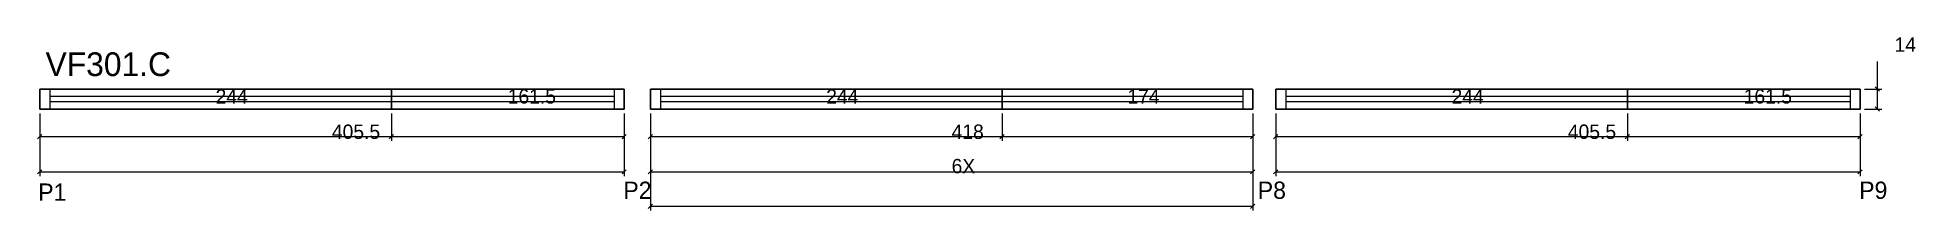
# Model space of a CAD drawing. Header units: metres. Extents: x 3421 to 4724, y 2335 to 2456.
import ezdxf

# ---------------------------------------------------------------- set-up
doc = ezdxf.new("R2010")
doc.units = ezdxf.units.M

msp = doc.modelspace()

# ---------------------------------------------------------------- linework, layer by layer
at = {"layer": 'COTA', "color": 4}
for p, q in [((4697.5, 2420), (4697.5, 2439.1)), ((4688.5, 2420), (4700.5, 2420)), ((4697.5, 2406), (4697.5, 2420)), ((3422.4, 2403), (3422.4, 2359.4)), ((3422.4, 2403), (3422.4, 2383.9)), ((3666.4, 2403), (3666.4, 2383.9)), ((3666.4, 2403), (3666.4, 2383.9)), ((3827.9, 2403), (3827.9, 2383.9)), ((3827.9, 2403), (3827.9, 2359.4)), ((3846.1, 2403), (3846.1, 2335.5)), ((3846.1, 2403), (3846.1, 2359.4)), ((3846.1, 2403), (3846.1, 2383.9)), ((4090.1, 2403), (4090.1, 2383.9)), ((4090.1, 2403), (4090.1, 2383.9)), ((4264.1, 2403), (4264.1, 2335.5)), ((4264.1, 2403), (4264.1, 2383.9)), ((4264.1, 2403), (4264.1, 2359.4)), ((4280, 2403), (4280, 2359.4)), ((4280, 2403), (4280, 2383.9)), ((4524, 2403), (4524, 2383.9)), ((4524, 2403), (4524, 2383.9)), ((4685.5, 2403), (4685.5, 2383.9)), ((4685.5, 2403), (4685.5, 2359.4)), ((4688.5, 2406), (4700.5, 2406)), ((3422.4, 2386.9), (3666.4, 2386.9)), ((3666.4, 2386.9), (3827.9, 2386.9)), ((3846.1, 2386.9), (4090.1, 2386.9)), ((4090.1, 2386.9), (4264.1, 2386.9)), ((4280, 2386.9), (4524, 2386.9)), ((4524, 2386.9), (4685.5, 2386.9)), ((3422.4, 2362.4), (3827.9, 2362.4)), ((3846.1, 2362.4), (4264.1, 2362.4)), ((4280, 2362.4), (4685.5, 2362.4)), ((3846.1, 2338.5), (4264.1, 2338.5))]:
    msp.add_line(p, q, dxfattribs=at)
at = {"layer": 'COTA'}
for p, q in [((4699, 2418.5), (4696, 2421.5)), ((4696, 2407.5), (4699, 2404.5)), ((3423.9, 2388.4), (3420.9, 2385.4)), ((3664.9, 2385.4), (3667.9, 2388.4)), ((3667.9, 2388.4), (3664.9, 2385.4)), ((3826.4, 2385.4), (3829.4, 2388.4)), ((3847.6, 2388.4), (3844.6, 2385.4)), ((4088.6, 2385.4), (4091.6, 2388.4)), ((4091.6, 2388.4), (4088.6, 2385.4)), ((4262.6, 2385.4), (4265.6, 2388.4)), ((4281.5, 2388.4), (4278.5, 2385.4)), ((4525.5, 2388.4), (4522.5, 2385.4)), ((4522.5, 2385.4), (4525.5, 2388.4)), ((4684, 2385.4), (4687, 2388.4)), ((3423.9, 2363.9), (3420.9, 2360.9)), ((3826.4, 2360.9), (3829.4, 2363.9)), ((3847.6, 2363.9), (3844.6, 2360.9)), ((4262.6, 2360.9), (4265.6, 2363.9)), ((4281.5, 2363.9), (4278.5, 2360.9)), ((4684, 2360.9), (4687, 2363.9)), ((3847.6, 2340), (3844.6, 2337)), ((4262.6, 2337), (4265.6, 2340))]:
    msp.add_line(p, q, dxfattribs=at)
at = {"layer": 'Painéis', "color": 200}
for points in [[(3666.4, 2406), (3422.4, 2406), (3422.4, 2420), (3666.4, 2420), (3666.4, 2406)], [(3666.4, 2420), (3827.9, 2420), (3827.9, 2406), (3666.4, 2406), (3666.4, 2420)], [(4090.1, 2406), (3846.1, 2406), (3846.1, 2420), (4090.1, 2420), (4090.1, 2406)], [(4090.1, 2420), (4264.1, 2420), (4264.1, 2406), (4090.1, 2406), (4090.1, 2420)], [(4524, 2406), (4280, 2406), (4280, 2420), (4524, 2420), (4524, 2406)], [(4524, 2420), (4685.5, 2420), (4685.5, 2406), (4524, 2406), (4524, 2420)]]:
    msp.add_lwpolyline(points, dxfattribs=at)
at = {"layer": 'REAPROVEITAMENTO', "color": 251}
for points in [[(3422.4, 2420), (3422.4, 2406), (3827.9, 2406), (3827.9, 2420), (3422.4, 2420)], [(3846.1, 2420), (3846.1, 2406), (4264.1, 2406), (4264.1, 2420), (3846.1, 2420)], [(4280, 2420), (4280, 2406), (4685.5, 2406), (4685.5, 2420), (4280, 2420)]]:
    msp.add_lwpolyline(points, dxfattribs=at)
at = {"layer": 'SARR_2.2x7', "color": 40}
for p, q in [((3429.4, 2420), (3429.4, 2406)), ((3820.9, 2420), (3820.9, 2406)), ((3853.1, 2420), (3853.1, 2406)), ((4257.1, 2420), (4257.1, 2406)), ((4287, 2420), (4287, 2406)), ((4678.5, 2420), (4678.5, 2406))]:
    msp.add_line(p, q, dxfattribs=at)
at = {"layer": 'SARR_EDITAR', "color": 141}
for p, q in [((3429.4, 2415), (3666.4, 2415)), ((3666.4, 2411), (3429.4, 2411)), ((3666.4, 2415), (3820.9, 2415)), ((3820.9, 2411), (3666.4, 2411)), ((3853.1, 2415), (4090.1, 2415)), ((4090.1, 2411), (3853.1, 2411)), ((4090.1, 2415), (4257.1, 2415)), ((4257.1, 2411), (4090.1, 2411)), ((4287, 2415), (4524, 2415)), ((4524, 2411), (4287, 2411)), ((4524, 2415), (4678.5, 2415)), ((4678.5, 2411), (4524, 2411))]:
    msp.add_line(p, q, dxfattribs=at)

# ---------------------------------------------------------------- texts
at = {"layer": '5', "color": 5}
for s, p in [('P1', (3421.3, 2342.3)), ('P2', (3827.3, 2343.6)), ('P8', (4267.5, 2343.6)), ('P9', (4684.8, 2343.6))]:
    msp.add_text(s, height=12, dxfattribs=at).set_placement(p)
at = {"layer": 'COTA', "color": 240}
for s, p in [('14', (4709.4, 2445.9)), ('244', (3544.4, 2409.8)), ('161.5', (3747.1, 2409.9)), ('244', (3968.1, 2409.8)), ('174', (4177.1, 2409.8)), ('244', (4402, 2409.8)), ('161.5', (4604.7, 2409.9)), ('405.5', (3625.1, 2385.3)), ('418', (4055.1, 2385.3)), ('405.5', (4482.7, 2385.3)), ('6X', (4055.1, 2361.4))]:
    msp.add_text(s, height=10, dxfattribs=at).set_placement(p)
at = {"layer": 'NOMENCLATURA', "color": 7}
msp.add_text('VF301.C', height=16.5, dxfattribs=at).set_placement((3426.4, 2429))

doc.saveas('drawing.dxf')
